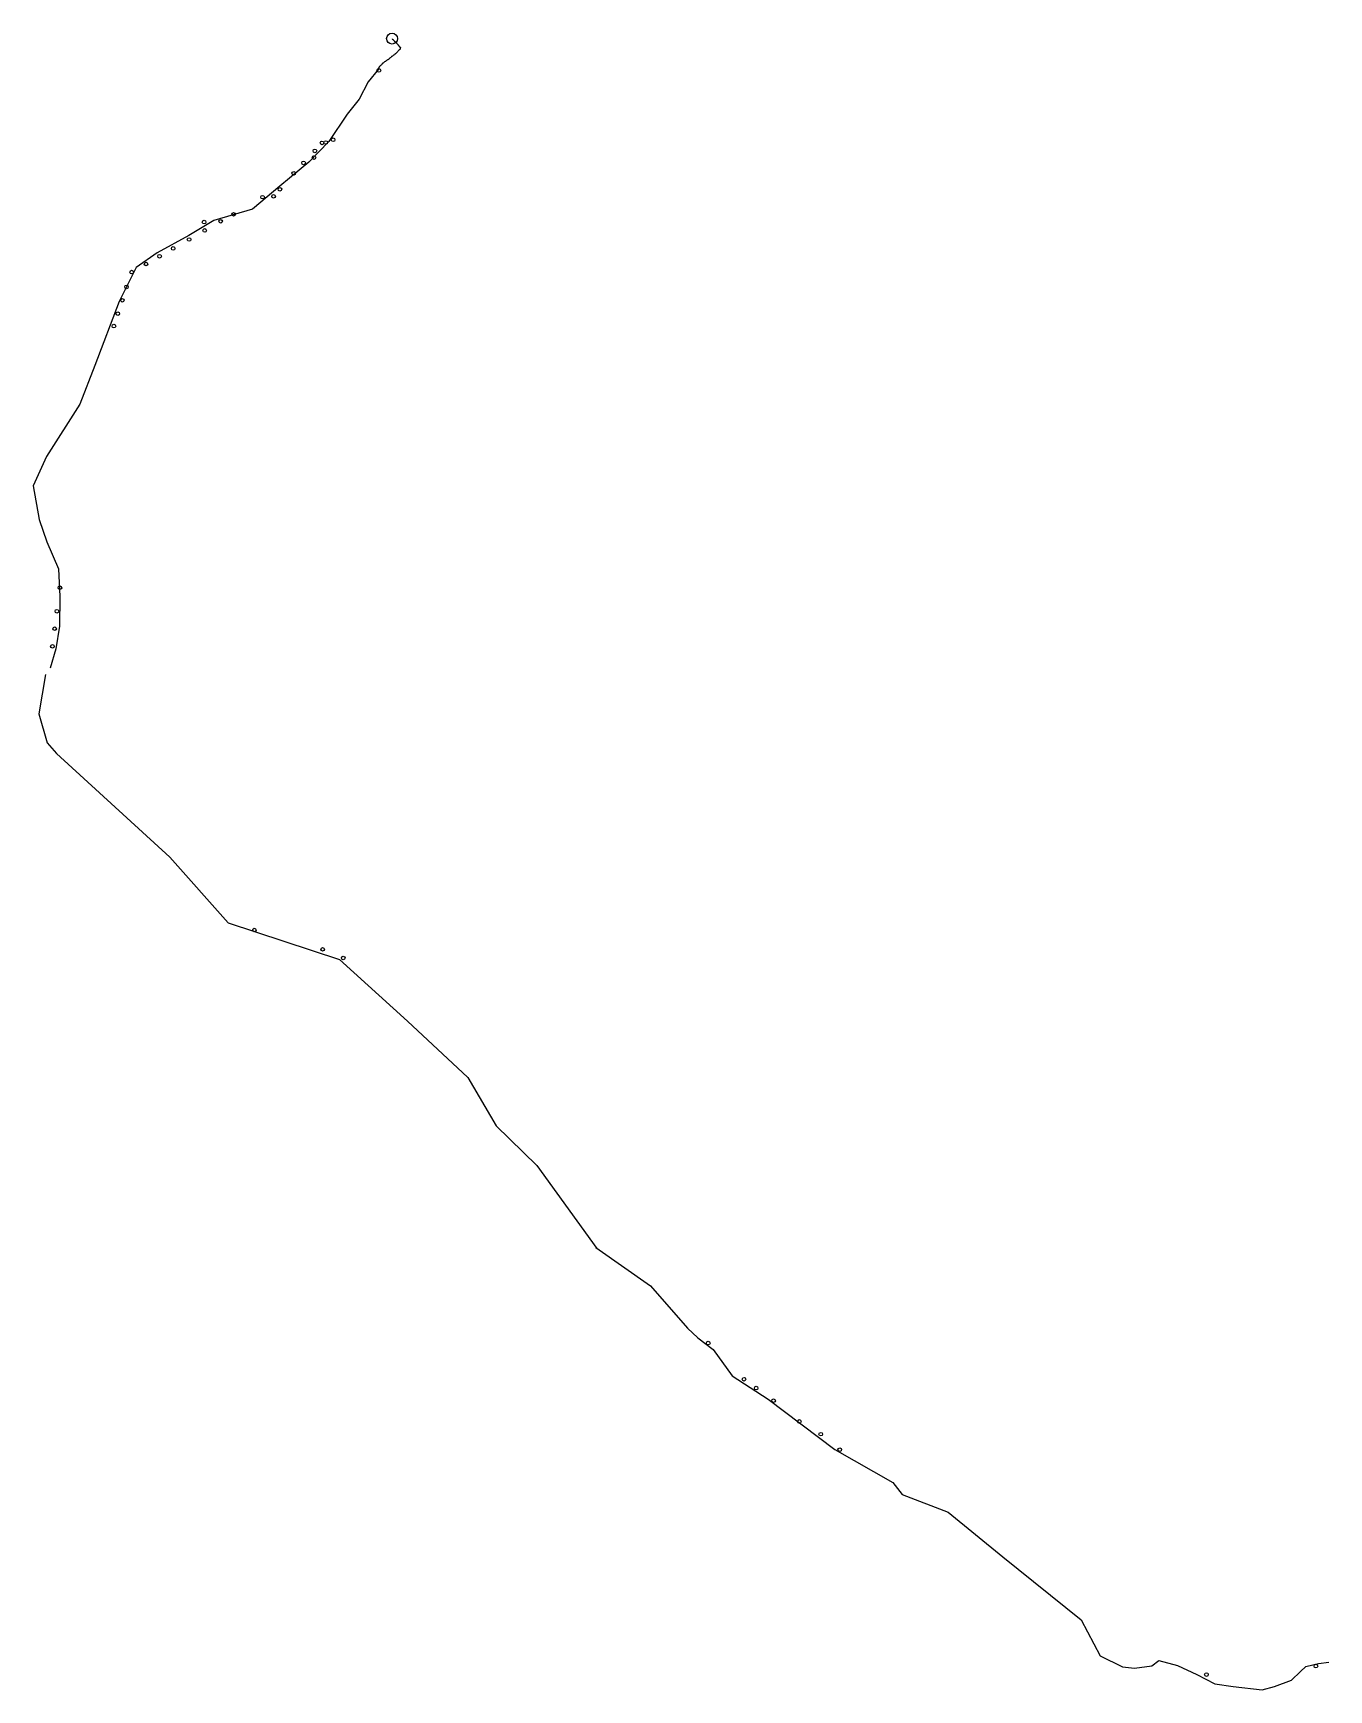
# Model space of a CAD drawing. Header units: metres. Extents: x 408891 to 416018, y 8261392 to 8270505.
import ezdxf

# ---------------------------------------------------------------- set-up
doc = ezdxf.new("R2010")
doc.units = ezdxf.units.M
for name, color, linetype in [('KML_MANUAL', 5, 'Continuous'), ('PENDIENTE', 2, 'Continuous'), ('PUNTOS_GIS_POR_VERIFICAR', 1, 'Continuous')]:
    doc.layers.add(name, color=color, linetype=linetype)

msp = doc.modelspace()

# ---------------------------------------------------------------- linework, layer by layer
at = {"layer": 'KML_MANUAL'}
for points in [[(410865.2, 8270474.2), (410865.5, 8270473.6), (410866.8, 8270472.5), (410867.7, 8270471.3), (410869.8, 8270469.6), (410870.9, 8270469), (410871.9, 8270467.8), (410872.5, 8270467), (410873.7, 8270465.8), (410874.6, 8270464.7), (410875.6, 8270463.5), (410876.8, 8270462.4), (410877.7, 8270461.3), (410878.6, 8270460.4), (410879.7, 8270459.6), (410880.8, 8270458.8), (410881.7, 8270457.9), (410882.8, 8270457.4), (410883.2, 8270456.5), (410884.3, 8270455.7), (410885.1, 8270454.9), (410886.2, 8270454), (410887.1, 8270453.2), (410888, 8270452.1), (410888.9, 8270451), (410889.7, 8270450.2), (410890.6, 8270449.1), (410891.5, 8270448.1), (410892.2, 8270447), (410893, 8270446.2), (410893.9, 8270445.1), (410895, 8270444), (410895.3, 8270443.5), (410896.5, 8270441.9), (410897.6, 8270440.8), (410898.5, 8270439.8), (410899.4, 8270438.7), (410899.9, 8270438), (410901.1, 8270436.4), (410902, 8270435.3), (410902.6, 8270434.5), (410903.4, 8270433.5), (410904, 8270432.7), (410904.8, 8270431.9), (410905.7, 8270430.6), (410906.8, 8270429.6), (410907.8, 8270428.6), (410908.6, 8270427.8), (410909.4, 8270427.1), (410910.5, 8270426.1), (410911.3, 8270425.1), (410912.1, 8270424.3), (410912.6, 8270424.1), (410910.8, 8270419.4), (410909.2, 8270416), (410907.2, 8270415.4), (410905.9, 8270413.8), (410904.5, 8270413.2), (410902.3, 8270410.4), (410900.5, 8270408.7), (410898.8, 8270406.5), (410896.6, 8270404.3), (410894.9, 8270402.1), (410893.8, 8270399.9), (410892, 8270398.3), (410890.1, 8270397.2), (410889.3, 8270396.1), (410887.6, 8270394.4), (410885.9, 8270392.2), (410883.6, 8270390.6), (410882.7, 8270390.1), (410881.5, 8270388.4), (410878.3, 8270386.3), (410873.7, 8270383.5), (410868.8, 8270380.3), (410867.1, 8270378.6), (410864.4, 8270377), (410862.2, 8270375.4), (410860.6, 8270373.2), (410858, 8270371.1), (410854.9, 8270368.9), (410853.7, 8270367.4), (410849.7, 8270364.7), (410848.6, 8270363.1), (410845.2, 8270359.9), (410843.9, 8270359.4), (410842.1, 8270358.3), (410840.3, 8270357.3), (410838.7, 8270355.7), (410835.2, 8270353.5), (410833.1, 8270351.9), (410831.4, 8270350.9), (410828.8, 8270349.3), (410827, 8270348.2), (410824.3, 8270347.1), (410821.9, 8270345), (410818.7, 8270341.9), (410815.6, 8270340.3), (410813.5, 8270338.7), (410813.2, 8270338.2), (410810.9, 8270335.6), (410808.9, 8270333.6), (410808.4, 8270332.1), (410806.4, 8270330), (410805, 8270328), (410802.5, 8270326.4), (410798.9, 8270323.4), (410796.9, 8270321.8), (410795.5, 8270319.8), (410794.5, 8270318.3), (410793.4, 8270316.8), (410792.2, 8270314.3), (410790.8, 8270312.3), (410789.8, 8270310.8), (410788.4, 8270308.9), (410787, 8270306.9), (410786, 8270305.4), (410784.9, 8270304.4), (410783, 8270302.5), (410781.6, 8270301), (410779.9, 8270300), (410779, 8270300)], [(410791.1, 8270307.2), (410734.4, 8270237.8), (410684.6, 8270140.7), (410618.2, 8270058.6), (410516.8, 8269908.3), (410407.5, 8269794.3), (410248.8, 8269662.8), (410096.9, 8269536.3), (409885.3, 8269474.9), (409747.9, 8269391.7), (409573.2, 8269295.4), (409458.4, 8269216), (409364.4, 8269029.2), (409230, 8268677), (409147.6, 8268463.4), (408965.3, 8268176.3), (408891.3, 8268014.8), (408925.2, 8267828.8), (408967.4, 8267705.7), (409031.1, 8267558.9), (409039, 8267406.7), (409035.9, 8267243.4), (409015.4, 8267118.7), (408985, 8267012.2)], [(408958.5, 8266977.2), (408922.5, 8266760.5), (408968.9, 8266600.8), (409018.9, 8266542.4), (409644, 8265972.9), (409964.6, 8265611), (410575.5, 8265410), (410949.8, 8265069.1), (411281.9, 8264760), (411438.8, 8264494.9), (411662.1, 8264276.4), (411992.1, 8263820.3)], [(411986.7, 8263824.8), (412287, 8263613.7), (412490.1, 8263381.7), (412548, 8263327.9), (412630.9, 8263264.6), (412735.7, 8263119.3), (412933.4, 8262991.4), (413299.8, 8262714.7), (413618.8, 8262531.6), (413671.5, 8262466.4), (413924.6, 8262369.5), (414225.3, 8262124.2), (414655.8, 8261777.7), (414760.3, 8261579.1), (414882, 8261518.3), (414948.6, 8261510.5), (415043.6, 8261524.5), (415081.7, 8261552.6), (415184.8, 8261526.1), (415291.6, 8261475.6), (415391.3, 8261424.9), (415492.1, 8261410.1), (415651.5, 8261391.6), (415718.8, 8261410.5), (415812.3, 8261445.3), (415861.6, 8261493.3), (415890.4, 8261519.8), (415960.1, 8261536.8), (416017.8, 8261543.4)]]:
    msp.add_lwpolyline(points, dxfattribs=at)
at = {"layer": 'PENDIENTE'}
msp.add_circle((410865.3, 8270474.8), 30, dxfattribs=at)
at = {"layer": 'PUNTOS_GIS_POR_VERIFICAR'}
for centre in [(410792.9, 8270299.7), (410480, 8269901), (410500.5, 8269903.2), (410541, 8269918), (410435.8, 8269820.5), (410440.8, 8269857.2), (410325, 8269733.7), (410378.8, 8269790.8), (410248.3, 8269645.6), (410153.2, 8269602.5), (410213.9, 8269607), (409831.5, 8269465.6), (409922.9, 8269469.7), (409994.1, 8269508.2), (409749.2, 8269369.7), (409834.8, 8269419.4), (409586.4, 8269277.7), (409661.4, 8269320.6), (409433.1, 8269190.5), (409511.9, 8269234.6), (409404.8, 8269108.7), (409381.7, 8269035.2), (409335.3, 8268893.1), (409357.1, 8268961.5), (409038.7, 8267454.4), (409022.1, 8267325), (409009.8, 8267228.7), (408997.3, 8267131.5), (410107.6, 8265571.4), (410483.5, 8265464.8), (410596.6, 8265417.5), (412604.4, 8263299.2), (412801.2, 8263100.4), (412868, 8263051.8), (412963.5, 8262982.2), (413105.1, 8262868.4), (413223.4, 8262798.2), (413328, 8262713), (415946.3, 8261522.4), (415344.6, 8261475.5)]:
    msp.add_circle(centre, 10, dxfattribs=at)

doc.saveas('drawing.dxf')
